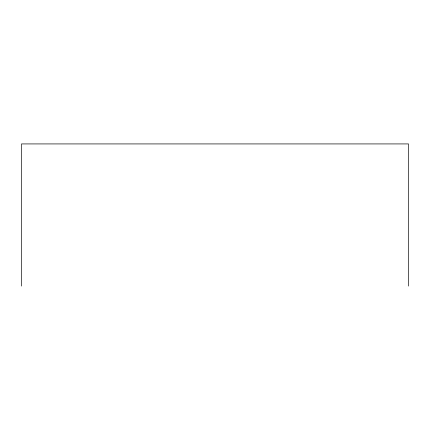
<?xml version="1.0" encoding="UTF-8"?>
<svg xmlns="http://www.w3.org/2000/svg" width="430" height="430" viewBox="0 0 430 430"><rect width="100%" height="100%" fill="white"/><g stroke="black" fill="none" stroke-linecap="round" stroke-linejoin="round"><path stroke-width="0.64" d="M408.5 286.074L408.5 143.926L21.5 143.926L21.5 286.074"/></g></svg>
